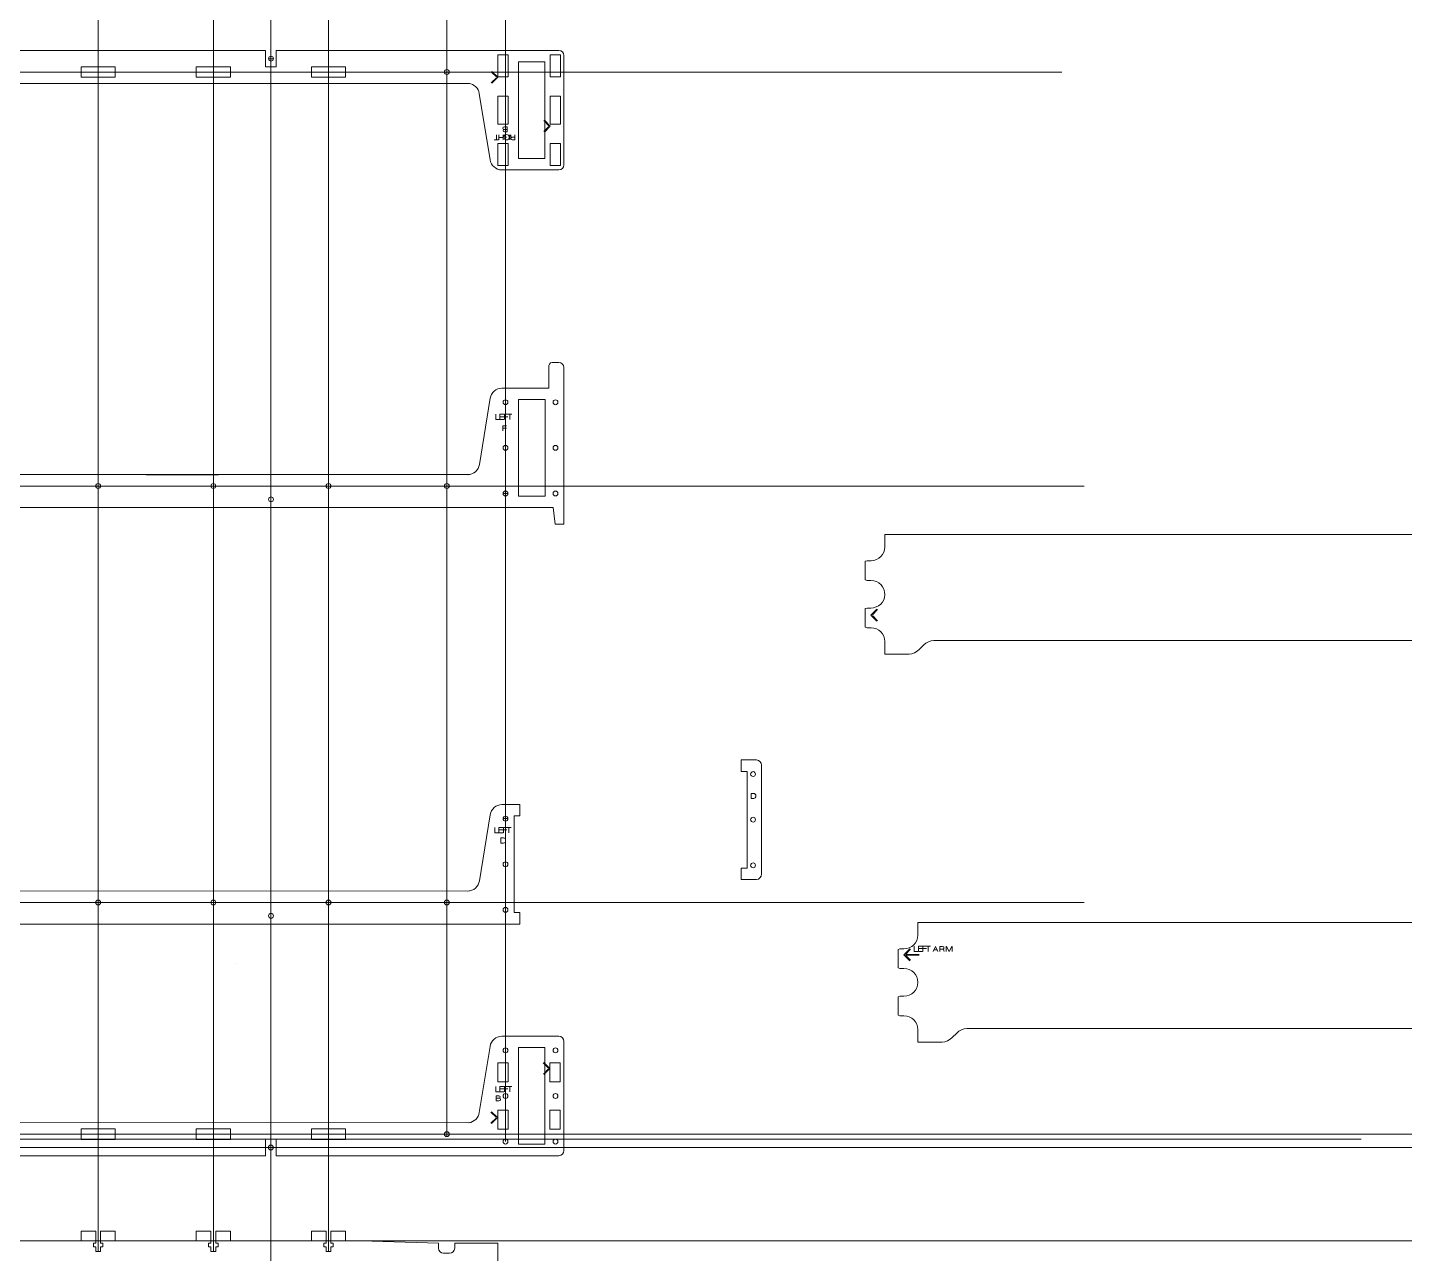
# Model space of a CAD drawing. Header units: millimetres. Extents: x -1390 to 6316, y -1840 to 2435.
# Drawn here: x 293 to 938, y -706 to -131 of the extents above; entities that cross this region are included whole.
import ezdxf

# ---------------------------------------------------------------- set-up
doc = ezdxf.new("R2010")
doc.units = ezdxf.units.MM
for name, color, linetype, lineweight, true_color in [('Left D Arm Back Text', 7, 'CONTINUOUS', 0, 0x000000), ('Left D Back', 1, 'CONTINUOUS', 0, 0xff0000), ('Left F arm', 1, 'CONTINUOUS', 0, 0xff0000), ('New Build platform', 1, 'CONTINUOUS', 0, 0xff0000), ('New Front Stage', 1, 'CONTINUOUS', 0, 0xff0000), ('New Front Stage Text', 5, 'CONTINUOUS', 0, 0x0000ff), ('New Left B arm', 1, 'CONTINUOUS', 0, 0xff0000), ('New Left B arm text', 5, 'CONTINUOUS', 0, 0x0000ff), ('New Left D arm', 1, 'CONTINUOUS', 0, 0xff0000), ('New Left D arm text', 5, 'CONTINUOUS', 0, 0x0000ff), ('New Left F arm', 1, 'CONTINUOUS', 0, 0xff0000), ('New Left F Arm text', 5, 'CONTINUOUS', 0, 0x0000ff), ('New Rear Stage', 1, 'CONTINUOUS', 0, 0xff0000), ('New Rear Stage Text', 5, 'CONTINUOUS', 0, 0x0000ff), ('New Right B Arm', 1, 'CONTINUOUS', 0, 0xff0000), ('New Right B arm text', 5, 'CONTINUOUS', 0, 0x0000ff), ('Referance lines', 3, 'CONTINUOUS', 0, 0x00ff00)]:
    doc.layers.add(name, color=color, linetype=linetype, lineweight=lineweight, true_color=true_color)

msp = doc.modelspace()

# ---------------------------------------------------------------- linework, layer by layer
at = {"layer": 'Left D Arm Back Text', "color": 5, "true_color": 0x0000ff}
for points in [[(631.93, -490.29), (633.1, -490.29)], [(633.1, -492.7), (631.93, -492.7), (631.93, -490.29), (631.93, -490.29)]]:
    msp.add_lwpolyline(points, dxfattribs=at)
for points in [[(633.1, -490.29), (633.77, -490.29), (634.11, -490.77), (634.11, -491.49)], [(634.11, -491.49), (634.11, -492.21), (633.77, -492.7), (633.1, -492.7)]]:
    msp.add_open_spline(points, degree=3, dxfattribs=at)
at = {"layer": 'Left D Back', "color": 1, "true_color": 0xff0000}
msp.add_line((636.74, -528.24), (636.74, -477.04), dxfattribs=at)
for points in [[(634.34, -474.64), (627.28, -474.64), (627.28, -480), (630, -480), (630, -525.28), (627.28, -525.28), (627.28, -530.64), (634.34, -530.64)], [(632.81, -480.12), (632.81, -480.12)], [(632.81, -501.5), (632.81, -501.5)], [(632.81, -522.88), (632.81, -522.88)]]:
    msp.add_lwpolyline(points, dxfattribs=at)
for points in [[(636.74, -477.04), (636.74, -475.72), (635.66, -474.64), (634.34, -474.64)], [(632.81, -480.12), (632.18, -480.12), (631.67, -480.63), (631.67, -481.26)], [(631.67, -481.26), (631.67, -481.89), (632.18, -482.4), (632.81, -482.4)], [(633.95, -481.26), (633.95, -480.63), (633.44, -480.12), (632.81, -480.12)], [(632.81, -482.4), (633.44, -482.4), (633.95, -481.89), (633.95, -481.26)], [(632.81, -501.5), (632.18, -501.5), (631.67, -502.01), (631.67, -502.64)], [(631.67, -502.64), (631.67, -503.27), (632.18, -503.78), (632.81, -503.78)], [(633.95, -502.64), (633.95, -502.01), (633.44, -501.5), (632.81, -501.5)], [(632.81, -503.78), (633.44, -503.78), (633.95, -503.27), (633.95, -502.64)], [(632.81, -522.88), (632.18, -522.88), (631.67, -523.39), (631.67, -524.02)], [(631.67, -524.02), (631.67, -524.65), (632.18, -525.16), (632.81, -525.16)], [(633.95, -524.02), (633.95, -523.39), (633.44, -522.88), (632.81, -522.88)], [(632.81, -525.16), (633.44, -525.16), (633.95, -524.65), (633.95, -524.02)], [(634.34, -530.64), (635.66, -530.64), (636.74, -529.56), (636.74, -528.24)]]:
    msp.add_open_spline(points, degree=3, dxfattribs=at)
at = {"layer": 'Left F arm', "color": 1, "true_color": 0xff0000}
msp.add_lwpolyline([(406.78, -353.65), (406.78, -353.65)], dxfattribs=at)
for points in [[(405.64, -352.51), (405.64, -351.88), (406.15, -351.37), (406.78, -351.37)], [(406.78, -353.65), (406.15, -353.65), (405.64, -353.14), (405.64, -352.51)], [(406.78, -351.37), (407.41, -351.37), (407.92, -351.88), (407.92, -352.51)], [(407.92, -352.51), (407.92, -353.14), (407.41, -353.65), (406.78, -353.65)]]:
    msp.add_open_spline(points, degree=3, dxfattribs=at)
at = {"layer": 'New Build platform', "color": 1, "true_color": 0xff0000}
for p, q in [((317.76, -700), (317.76, -695.52)), ((317.76, -695.52), (324.63, -695.52)), ((317.76, -700), (317.76, -695.52)), ((317.76, -695.52), (324.63, -695.52)), ((317.76, -700), (317.76, -695.52)), ((317.76, -695.52), (324.63, -695.52)), ((317.76, -700), (317.76, -695.52)), ((317.76, -695.52), (324.63, -695.52)), ((317.76, -700), (317.76, -695.52)), ((317.76, -695.52), (324.63, -695.52)), ((317.76, -700), (317.76, -695.52)), ((317.76, -695.52), (324.63, -695.52)), ((317.76, -700), (317.76, -695.52)), ((317.76, -695.52), (324.63, -695.52)), ((317.76, -700), (317.76, -695.52)), ((317.76, -695.52), (324.64, -695.52)), ((324.63, -695.52), (324.63, -701.09)), ((324.63, -695.52), (324.63, -701.09)), ((324.63, -695.52), (324.63, -701.09)), ((324.63, -695.52), (324.63, -701.09)), ((324.63, -695.52), (324.63, -701.09)), ((324.63, -695.52), (324.63, -701.09)), ((324.63, -695.52), (324.63, -701.09)), ((324.64, -695.52), (324.64, -700)), ((326.87, -701.09), (326.87, -695.52)), ((326.87, -695.52), (333.76, -695.52)), ((326.87, -701.09), (326.87, -695.52)), ((326.87, -695.52), (333.76, -695.52)), ((326.87, -701.09), (326.87, -695.52)), ((326.87, -695.52), (333.76, -695.52)), ((326.87, -701.09), (326.87, -695.52)), ((326.87, -695.52), (333.76, -695.52)), ((326.87, -701.09), (326.87, -695.52)), ((326.87, -695.52), (333.76, -695.52)), ((326.87, -701.09), (326.87, -695.52)), ((326.87, -695.52), (333.76, -695.52)), ((326.87, -701.09), (326.87, -695.52)), ((326.87, -695.52), (333.76, -695.52)), ((326.88, -701.09), (326.88, -695.52)), ((326.88, -695.52), (333.76, -695.52)), ((333.76, -695.52), (333.76, -700.24)), ((333.76, -695.52), (333.76, -700.24)), ((333.76, -695.52), (333.76, -700.24)), ((333.76, -695.52), (333.76, -700.24)), ((333.76, -695.52), (333.76, -700.24)), ((333.76, -695.52), (333.76, -700.24)), ((333.76, -695.52), (333.76, -700.24)), ((333.76, -695.52), (333.76, -700)), ((371.77, -700), (371.77, -695.52)), ((371.77, -695.52), (378.64, -695.52)), ((371.77, -700), (371.77, -695.52)), ((371.77, -695.52), (378.64, -695.52)), ((371.77, -700), (371.77, -695.52)), ((371.77, -695.52), (378.64, -695.52)), ((371.77, -700), (371.77, -695.52)), ((371.77, -695.52), (378.64, -695.52)), ((371.77, -700), (371.77, -695.52)), ((371.77, -695.52), (378.64, -695.52)), ((371.77, -700), (371.77, -695.52)), ((371.77, -695.52), (378.64, -695.52)), ((371.77, -700), (371.77, -695.52)), ((371.77, -695.52), (378.65, -695.52)), ((378.64, -695.52), (378.64, -701.09)), ((378.64, -695.52), (378.64, -701.09)), ((378.64, -695.52), (378.64, -701.09)), ((378.64, -695.52), (378.64, -701.09)), ((378.64, -695.52), (378.64, -701.09)), ((378.64, -695.52), (378.64, -701.09)), ((378.65, -695.52), (378.65, -700)), ((380.88, -701.09), (380.88, -695.52)), ((380.88, -695.52), (387.77, -695.52)), ((380.88, -701.09), (380.88, -695.52)), ((380.88, -695.52), (387.77, -695.52)), ((380.88, -701.09), (380.88, -695.52)), ((380.88, -695.52), (387.77, -695.52)), ((380.88, -701.09), (380.88, -695.52)), ((380.88, -695.52), (387.77, -695.52)), ((380.88, -701.09), (380.88, -695.52)), ((380.88, -695.52), (387.77, -695.52)), ((380.88, -701.09), (380.88, -695.52)), ((380.88, -695.52), (387.77, -695.52)), ((380.89, -701.09), (380.89, -695.52)), ((380.89, -695.52), (387.77, -695.52)), ((387.77, -695.52), (387.77, -700.24)), ((387.77, -695.52), (387.77, -700.24)), ((387.77, -695.52), (387.77, -700.24)), ((387.77, -695.52), (387.77, -700.24)), ((387.77, -695.52), (387.77, -700.24)), ((387.77, -695.52), (387.77, -700.24)), ((387.77, -695.52), (387.77, -700)), ((425.78, -700), (425.78, -695.52)), ((425.78, -695.52), (432.65, -695.52)), ((425.78, -700), (425.78, -695.52)), ((425.78, -695.52), (432.65, -695.52)), ((425.78, -700), (425.78, -695.52)), ((425.78, -695.52), (432.65, -695.52)), ((425.78, -700), (425.78, -695.52)), ((425.78, -695.52), (432.65, -695.52)), ((425.78, -700), (425.78, -695.52)), ((425.78, -695.52), (432.65, -695.52)), ((425.78, -700), (425.78, -695.52)), ((425.78, -695.52), (432.65, -695.52)), ((425.78, -700), (425.78, -695.52)), ((425.78, -695.52), (432.66, -695.52)), ((432.65, -695.52), (432.65, -701.09)), ((432.65, -695.52), (432.65, -701.09)), ((432.65, -695.52), (432.65, -701.09)), ((432.65, -695.52), (432.65, -701.09)), ((432.65, -695.52), (432.65, -701.09)), ((432.65, -695.52), (432.65, -701.09)), ((432.66, -695.52), (432.66, -700)), ((434.89, -701.09), (434.89, -695.52)), ((434.89, -695.52), (441.78, -695.52)), ((434.89, -701.09), (434.89, -695.52)), ((434.89, -695.52), (441.78, -695.52)), ((434.89, -701.09), (434.89, -695.52)), ((434.89, -695.52), (441.78, -695.52)), ((434.89, -701.09), (434.89, -695.52)), ((434.89, -695.52), (441.78, -695.52)), ((434.89, -701.09), (434.89, -695.52)), ((434.89, -695.52), (441.78, -695.52)), ((434.89, -701.09), (434.89, -695.52)), ((434.89, -695.52), (441.78, -695.52)), ((434.9, -701.09), (434.9, -695.52)), ((434.9, -695.52), (441.78, -695.52)), ((441.78, -695.52), (441.78, -700.24)), ((441.78, -695.52), (441.78, -700.24)), ((441.78, -695.52), (441.78, -700.24)), ((441.78, -695.52), (441.78, -700.24)), ((441.78, -695.52), (441.78, -700.24)), ((441.78, -695.52), (441.78, -700.24)), ((441.78, -695.52), (441.78, -700)), ((279.75, -700), (317.76, -700)), ((324.63, -701.09), (323.51, -701.09)), ((323.51, -701.09), (323.51, -702.85)), ((324.63, -701.09), (323.51, -701.09)), ((323.51, -701.09), (323.51, -702.85)), ((324.63, -701.09), (323.51, -701.09)), ((323.51, -701.09), (323.51, -702.85)), ((324.63, -701.09), (323.51, -701.09)), ((323.51, -701.09), (323.51, -702.85)), ((324.63, -701.09), (323.51, -701.09)), ((323.51, -701.09), (323.51, -702.85)), ((324.63, -701.09), (323.51, -701.09)), ((323.51, -701.09), (323.51, -702.85)), ((324.63, -701.09), (323.51, -701.09)), ((323.51, -701.09), (323.51, -702.85)), ((323.51, -702.85), (324.63, -702.85)), ((323.51, -702.85), (324.63, -702.85)), ((323.51, -702.85), (324.63, -702.85)), ((323.51, -702.85), (324.63, -702.85)), ((323.51, -702.85), (324.63, -702.85)), ((323.51, -702.85), (324.63, -702.85)), ((323.51, -702.85), (324.63, -702.85)), ((324.64, -701.09), (323.52, -701.09)), ((323.52, -701.09), (323.52, -702.85)), ((323.52, -702.85), (324.64, -702.85)), ((324.63, -702.85), (324.63, -705.05)), ((324.63, -702.85), (324.63, -705.05)), ((324.63, -702.85), (324.63, -705.05)), ((324.63, -702.85), (324.63, -705.05)), ((324.63, -702.85), (324.63, -705.05)), ((324.63, -702.85), (324.63, -705.05)), ((324.63, -702.85), (324.63, -705.05)), ((324.64, -700), (324.64, -701.09)), ((324.64, -702.85), (324.64, -705.05)), ((327.99, -701.09), (326.87, -701.09)), ((327.99, -701.09), (326.87, -701.09)), ((327.99, -701.09), (326.87, -701.09)), ((327.99, -701.09), (326.87, -701.09)), ((327.99, -701.09), (326.87, -701.09)), ((327.99, -701.09), (326.87, -701.09)), ((327.99, -701.09), (326.87, -701.09)), ((326.87, -705.05), (326.87, -702.85)), ((326.87, -702.85), (327.99, -702.85)), ((326.87, -705.05), (326.87, -702.85)), ((326.87, -702.85), (327.99, -702.85)), ((326.87, -705.05), (326.87, -702.85)), ((326.87, -702.85), (327.99, -702.85)), ((326.87, -705.05), (326.87, -702.85)), ((326.87, -702.85), (327.99, -702.85)), ((326.87, -705.05), (326.87, -702.85)), ((326.87, -702.85), (327.99, -702.85)), ((326.87, -705.05), (326.87, -702.85)), ((326.87, -702.85), (327.99, -702.85)), ((326.87, -705.05), (326.87, -702.85)), ((326.87, -702.85), (327.99, -702.85)), ((328, -701.09), (326.88, -701.09)), ((326.88, -705.05), (326.88, -702.85)), ((326.88, -702.85), (328, -702.85)), ((327.99, -702.85), (327.99, -701.09)), ((327.99, -702.85), (327.99, -701.09)), ((327.99, -702.85), (327.99, -701.09)), ((327.99, -702.85), (327.99, -701.09)), ((327.99, -702.85), (327.99, -701.09)), ((327.99, -702.85), (327.99, -701.09)), ((327.99, -702.85), (327.99, -701.09)), ((328, -702.85), (328, -701.09)), ((333.76, -700), (371.77, -700)), ((378.64, -701.09), (377.52, -701.09)), ((377.52, -701.09), (377.52, -702.85)), ((378.64, -701.09), (377.52, -701.09)), ((377.52, -701.09), (377.52, -702.85)), ((378.64, -701.09), (377.52, -701.09)), ((377.52, -701.09), (377.52, -702.85)), ((378.64, -701.09), (377.52, -701.09)), ((377.52, -701.09), (377.52, -702.85)), ((378.64, -701.09), (377.52, -701.09)), ((377.52, -701.09), (377.52, -702.85)), ((378.64, -701.09), (377.52, -701.09)), ((377.52, -701.09), (377.52, -702.85)), ((377.52, -702.85), (378.64, -702.85)), ((377.52, -702.85), (378.64, -702.85)), ((377.52, -702.85), (378.64, -702.85)), ((377.52, -702.85), (378.64, -702.85)), ((377.52, -702.85), (378.64, -702.85)), ((377.52, -702.85), (378.64, -702.85)), ((378.65, -701.09), (377.53, -701.09)), ((377.53, -701.09), (377.53, -702.85)), ((377.53, -702.85), (378.65, -702.85)), ((378.64, -702.85), (378.64, -705.05)), ((378.64, -702.85), (378.64, -705.05)), ((378.64, -702.85), (378.64, -705.05)), ((378.64, -702.85), (378.64, -705.05)), ((378.64, -702.85), (378.64, -705.05)), ((378.64, -702.85), (378.64, -705.05)), ((378.65, -700), (378.65, -701.09)), ((378.65, -702.85), (378.65, -705.05)), ((382, -701.09), (380.88, -701.09)), ((382, -701.09), (380.88, -701.09)), ((382, -701.09), (380.88, -701.09)), ((382, -701.09), (380.88, -701.09)), ((382, -701.09), (380.88, -701.09)), ((382, -701.09), (380.88, -701.09)), ((380.88, -705.05), (380.88, -702.85)), ((380.88, -702.85), (382, -702.85)), ((380.88, -705.05), (380.88, -702.85)), ((380.88, -702.85), (382, -702.85)), ((380.88, -705.05), (380.88, -702.85)), ((380.88, -702.85), (382, -702.85)), ((380.88, -705.05), (380.88, -702.85)), ((380.88, -702.85), (382, -702.85)), ((380.88, -705.05), (380.88, -702.85)), ((380.88, -702.85), (382, -702.85)), ((380.88, -705.05), (380.88, -702.85)), ((380.88, -702.85), (382, -702.85)), ((382.01, -701.09), (380.89, -701.09)), ((380.89, -705.05), (380.89, -702.85)), ((380.89, -702.85), (382.01, -702.85)), ((382, -702.85), (382, -701.09)), ((382, -702.85), (382, -701.09)), ((382, -702.85), (382, -701.09)), ((382, -702.85), (382, -701.09)), ((382, -702.85), (382, -701.09)), ((382, -702.85), (382, -701.09)), ((382.01, -702.85), (382.01, -701.09)), ((387.77, -700), (425.78, -700)), ((432.65, -701.09), (431.53, -701.09)), ((431.53, -701.09), (431.53, -702.85)), ((432.65, -701.09), (431.53, -701.09)), ((431.53, -701.09), (431.53, -702.85)), ((432.65, -701.09), (431.53, -701.09)), ((431.53, -701.09), (431.53, -702.85)), ((432.65, -701.09), (431.53, -701.09)), ((431.53, -701.09), (431.53, -702.85)), ((432.65, -701.09), (431.53, -701.09)), ((431.53, -701.09), (431.53, -702.85)), ((432.65, -701.09), (431.53, -701.09)), ((431.53, -701.09), (431.53, -702.85)), ((431.53, -702.85), (432.65, -702.85)), ((431.53, -702.85), (432.65, -702.85)), ((431.53, -702.85), (432.65, -702.85)), ((431.53, -702.85), (432.65, -702.85)), ((431.53, -702.85), (432.65, -702.85)), ((431.53, -702.85), (432.65, -702.85)), ((432.66, -701.09), (431.54, -701.09)), ((431.54, -701.09), (431.54, -702.85)), ((431.54, -702.85), (432.66, -702.85)), ((432.65, -702.85), (432.65, -705.05)), ((432.65, -702.85), (432.65, -705.05)), ((432.65, -702.85), (432.65, -705.05)), ((432.65, -702.85), (432.65, -705.05)), ((432.65, -702.85), (432.65, -705.05)), ((432.65, -702.85), (432.65, -705.05)), ((432.66, -700), (432.66, -701.09)), ((432.66, -702.85), (432.66, -705.05)), ((436.01, -701.09), (434.89, -701.09)), ((436.01, -701.09), (434.89, -701.09)), ((436.01, -701.09), (434.89, -701.09)), ((436.01, -701.09), (434.89, -701.09)), ((436.01, -701.09), (434.89, -701.09)), ((436.01, -701.09), (434.89, -701.09)), ((434.89, -705.05), (434.89, -702.85)), ((434.89, -702.85), (436.01, -702.85)), ((434.89, -705.05), (434.89, -702.85)), ((434.89, -702.85), (436.01, -702.85)), ((434.89, -705.05), (434.89, -702.85)), ((434.89, -702.85), (436.01, -702.85)), ((434.89, -705.05), (434.89, -702.85)), ((434.89, -702.85), (436.01, -702.85)), ((434.89, -705.05), (434.89, -702.85)), ((434.89, -702.85), (436.01, -702.85)), ((434.89, -705.05), (434.89, -702.85)), ((434.89, -702.85), (436.01, -702.85)), ((436.02, -701.09), (434.9, -701.09)), ((434.9, -705.05), (434.9, -702.85)), ((434.9, -702.85), (436.02, -702.85)), ((436.01, -702.85), (436.01, -701.09)), ((436.01, -702.85), (436.01, -701.09)), ((436.01, -702.85), (436.01, -701.09)), ((436.01, -702.85), (436.01, -701.09)), ((436.01, -702.85), (436.01, -701.09)), ((436.01, -702.85), (436.01, -701.09)), ((436.02, -702.85), (436.02, -701.09)), ((441.78, -700), (454.01, -700.24)), ((454.01, -700.24), (485.33, -701.04)), ((485.33, -701.04), (485.33, -703.44)), ((513.2, -701.04), (513.2, -806.78)), ((513.2, -701.04), (513.2, -1253.37)), ((324.63, -705.05), (326.87, -705.05)), ((324.63, -705.05), (326.87, -705.05)), ((324.63, -705.05), (326.87, -705.05)), ((324.63, -705.05), (326.87, -705.05)), ((324.63, -705.05), (326.87, -705.05)), ((324.63, -705.05), (326.87, -705.05)), ((324.63, -705.05), (326.87, -705.05)), ((324.64, -705.05), (326.88, -705.05)), ((378.64, -705.05), (380.88, -705.05)), ((378.64, -705.05), (380.88, -705.05)), ((378.64, -705.05), (380.88, -705.05)), ((378.64, -705.05), (380.88, -705.05)), ((378.64, -705.05), (380.88, -705.05)), ((378.64, -705.05), (380.88, -705.05)), ((378.65, -705.05), (380.89, -705.05)), ((432.65, -705.05), (434.89, -705.05)), ((432.65, -705.05), (434.89, -705.05)), ((432.65, -705.05), (434.89, -705.05)), ((432.65, -705.05), (434.89, -705.05)), ((432.65, -705.05), (434.89, -705.05)), ((432.65, -705.05), (434.89, -705.05)), ((432.66, -705.05), (434.9, -705.05))]:
    msp.add_line(p, q, dxfattribs=at)
for points in [[(513.2, -701.04), (492.93, -701.04), (492.93, -703.44)], [(490.53, -705.84), (487.73, -705.84)]]:
    msp.add_lwpolyline(points, dxfattribs=at)
for points in [[(487.73, -705.84), (486.41, -705.84), (485.33, -704.77), (485.33, -703.44)], [(492.93, -703.44), (492.93, -704.77), (491.86, -705.84), (490.53, -705.84)]]:
    msp.add_open_spline(points, degree=3, dxfattribs=at)
at = {"layer": 'New Front Stage', "color": 1, "true_color": 0xff0000}
for p, q in [((1347.36, -368.99), (694.54, -368.99)), ((1277.04, -418.59), (724.71, -418.59))]:
    msp.add_line(p, q, dxfattribs=at)
for points in [[(694.54, -374.81), (694.54, -368.99)], [(687.98, -390.47), (687.86, -390.47), (686.31, -390.47), (685.33, -390.27), (685.33, -381.53), (686.31, -381.25), (687.98, -381.25), (688.14, -381.25)], [(688.14, -412.65), (687.98, -412.65), (686.31, -412.65), (685.33, -412.45), (685.33, -403.71), (686.31, -403.43), (687.86, -403.43), (687.98, -403.43)], [(705.95, -424.99), (694.54, -424.99), (694.54, -419.17)], [(765.22, -418.59), (717.54, -418.59)], [(712.89, -420.75), (710.6, -422.83)]]:
    msp.add_lwpolyline(points, dxfattribs=at)
for points in [[(688.14, -381.25), (691.69, -381.18), (694.54, -378.37), (694.54, -374.81)], [(694.61, -397.18), (694.61, -393.62), (691.95, -390.55), (687.98, -390.47)], [(687.98, -403.43), (691.53, -403.36), (694.61, -400.74), (694.61, -397.18)], [(694.54, -419.17), (694.54, -415.61), (691.69, -412.72), (688.14, -412.65)], [(717.54, -418.59), (715.99, -418.59), (713.89, -419.56), (712.89, -420.75)], [(710.6, -422.83), (709.6, -424.02), (707.51, -424.99), (705.95, -424.99)]]:
    msp.add_open_spline(points, degree=3, dxfattribs=at)
at = {"layer": 'New Front Stage Text', "color": 5, "true_color": 0x0000ff}
for points in [[(690.83, -409.56), (688.05, -406.78), (690.83, -403.99)], [(688.74, -406.58), (691.14, -404.18)], [(691.13, -409.37), (688.74, -406.98)]]:
    msp.add_lwpolyline(points, dxfattribs=at)
at = {"layer": 'New Left B arm', "color": 1, "true_color": 0xff0000}
for p, q in [((544.11, -606.51), (544.11, -657.71)), ((-55.18, -644.69), (499.79, -644.63)), ((-10.61, -660.11), (340.47, -660.11))]:
    msp.add_line(p, q, dxfattribs=at)
at = {"layer": 'New Left B arm'}
for p, q in [((404.29, -660.11), (404.29, -652.4)), ((404.29, -652.4), (409.26, -652.4)), ((409.26, -652.4), (409.26, -660.11)), ((340.47, -660.11), (404.29, -660.11)), ((409.26, -660.11), (541.71, -660.11))]:
    msp.add_line(p, q, dxfattribs=at)
at = {"layer": 'New Left B arm', "color": 1, "true_color": 0xff0000}
for points in [[(514.95, -604.11), (538.55, -604.11), (541.71, -604.11)], [(504.45, -639.93), (509.53, -608.87)], [(516.72, -611.87), (516.72, -611.87)], [(535.23, -609.47), (535.23, -654.75), (522.87, -654.75), (522.87, -609.47), (535.23, -609.47), (535.23, -609.47)], [(540.18, -611.87), (540.18, -611.87)], [(513.15, -616.53), (513.15, -625.51), (517.99, -625.51), (517.99, -616.53), (513.15, -616.53), (513.15, -616.53)], [(537.59, -616.53), (537.59, -625.51), (542.43, -625.51), (542.43, -616.53), (537.59, -616.53), (537.59, -616.53)], [(513.15, -638.71), (513.15, -647.69), (517.99, -647.69), (517.99, -638.71), (513.15, -638.71), (513.15, -638.71)], [(516.72, -633.25), (516.72, -633.25)], [(537.59, -638.71), (537.59, -647.69), (542.43, -647.69), (542.43, -638.71), (537.59, -638.71), (537.59, -638.71)], [(540.18, -633.25), (540.18, -633.25)], [(333.74, -647.52), (333.74, -652.48), (317.74, -652.48), (317.74, -647.52), (333.74, -647.52), (333.74, -647.52)], [(387.75, -647.52), (387.75, -652.48), (371.75, -652.48), (371.75, -647.52), (387.75, -647.52), (387.75, -647.52)], [(441.74, -647.52), (441.74, -652.48), (425.74, -652.48), (425.74, -647.52), (441.74, -647.52), (441.74, -647.52)], [(489.2, -651.14), (489.2, -651.14)], [(516.72, -654.63), (516.72, -654.63)], [(540.18, -654.63), (540.18, -654.63)]]:
    msp.add_lwpolyline(points, dxfattribs=at)
for points in [[(509.53, -608.87), (509.87, -606.25), (512.31, -604.11), (514.95, -604.11)], [(541.71, -604.11), (543.03, -604.11), (544.11, -605.19), (544.11, -606.51)], [(515.58, -610.73), (515.58, -610.1), (516.09, -609.59), (516.72, -609.59)], [(516.72, -611.87), (516.09, -611.87), (515.58, -611.36), (515.58, -610.73)], [(516.72, -609.59), (517.35, -609.59), (517.86, -610.1), (517.86, -610.73)], [(517.86, -610.73), (517.86, -611.36), (517.35, -611.87), (516.72, -611.87)], [(539.04, -610.73), (539.04, -610.1), (539.55, -609.59), (540.18, -609.59)], [(540.18, -611.87), (539.55, -611.87), (539.04, -611.36), (539.04, -610.73)], [(540.18, -609.59), (540.81, -609.59), (541.32, -610.1), (541.32, -610.73)], [(541.32, -610.73), (541.32, -611.36), (540.81, -611.87), (540.18, -611.87)], [(515.58, -632.11), (515.58, -631.48), (516.09, -630.97), (516.72, -630.97)], [(516.72, -633.25), (516.09, -633.25), (515.58, -632.74), (515.58, -632.11)], [(516.72, -630.97), (517.35, -630.97), (517.86, -631.48), (517.86, -632.11)], [(517.86, -632.11), (517.86, -632.74), (517.35, -633.25), (516.72, -633.25)], [(539.04, -632.11), (539.04, -631.48), (539.55, -630.97), (540.18, -630.97)], [(540.18, -633.25), (539.55, -633.25), (539.04, -632.74), (539.04, -632.11)], [(540.18, -630.97), (540.81, -630.97), (541.32, -631.48), (541.32, -632.11)], [(541.32, -632.11), (541.32, -632.74), (540.81, -633.25), (540.18, -633.25)], [(499.56, -644.66), (501.99, -644.4), (504.13, -642.37), (504.45, -639.93)], [(488.06, -650), (488.06, -649.37), (488.57, -648.86), (489.2, -648.86)], [(489.2, -651.14), (488.57, -651.14), (488.06, -650.63), (488.06, -650)], [(489.2, -648.86), (489.83, -648.86), (490.34, -649.37), (490.34, -650)], [(490.34, -650), (490.34, -650.63), (489.83, -651.14), (489.2, -651.14)], [(515.58, -653.49), (515.58, -652.86), (516.09, -652.35), (516.72, -652.35)], [(516.72, -654.63), (516.09, -654.63), (515.58, -654.12), (515.58, -653.49)], [(516.72, -652.35), (517.35, -652.35), (517.86, -652.86), (517.86, -653.49)], [(517.86, -653.49), (517.86, -654.12), (517.35, -654.63), (516.72, -654.63)], [(539.04, -653.49), (539.04, -652.86), (539.55, -652.35), (540.18, -652.35)], [(540.18, -654.63), (539.55, -654.63), (539.04, -654.12), (539.04, -653.49)], [(540.18, -652.35), (540.81, -652.35), (541.32, -652.86), (541.32, -653.49)], [(541.32, -653.49), (541.32, -654.12), (540.81, -654.63), (540.18, -654.63)], [(544.11, -657.71), (544.11, -659.03), (543.03, -660.11), (541.71, -660.11)]]:
    msp.add_open_spline(points, degree=3, dxfattribs=at)
at = {"layer": 'New Left B arm text', "color": 5, "true_color": 0x0000ff}
for points in [[(536.87, -619.05), (534.47, -616.65)], [(534.48, -621.84), (536.87, -619.45)], [(534.78, -622.03), (537.56, -619.25), (534.78, -616.46)], [(513.85, -630.14), (512.14, -630.14), (512.14, -627.7)], [(512.33, -632.04), (513.65, -632.04)], [(513.56, -634.46), (512.33, -634.46), (512.33, -632.04), (512.33, -632.04)], [(516, -630.14), (514.08, -630.14), (514.08, -627.7), (515.98, -627.7)], [(514.08, -628.83), (515.9, -628.83)], [(516.21, -630.14), (516.21, -627.7), (517.92, -627.7)], [(516.21, -628.83), (517.82, -628.83)], [(517.66, -627.7), (519.76, -627.7)], [(518.71, -630.14), (518.71, -627.7)], [(513.76, -633.19), (512.33, -633.19)], [(513.76, -633.19), (513.76, -633.2)], [(512.3, -642.06), (509.9, -639.66)], [(509.91, -644.85), (512.3, -642.46)], [(510.21, -645.04), (512.99, -642.26), (510.21, -639.48)]]:
    msp.add_lwpolyline(points, dxfattribs=at)
for points in [[(513.65, -632.04), (514.03, -632.04), (514.3, -632.25), (514.3, -632.64)], [(514.37, -633.8), (514.37, -634.08), (514.19, -634.46), (513.56, -634.46)], [(514.3, -632.64), (514.3, -632.93), (514.05, -633.2), (513.76, -633.19)], [(513.76, -633.2), (514.08, -633.21), (514.37, -633.38), (514.37, -633.8)]]:
    msp.add_open_spline(points, degree=3, dxfattribs=at)
at = {"layer": 'New Left D arm', "color": 1, "true_color": 0xff0000}
for p, q in [((-53.27, -536.1), (499.82, -536.04)), ((337.53, -551.52), (-28.85, -551.53)), ((337.53, -551.52), (523.48, -551.53))]:
    msp.add_line(p, q, dxfattribs=at)
for points in [[(523.48, -551.53), (523.48, -546.17), (520.76, -546.17), (520.76, -500.89), (523.48, -500.89), (523.48, -495.53), (514.99, -495.53)], [(509.57, -500.29), (504.48, -531.34)], [(516.76, -503.29), (516.76, -503.29)], [(516.76, -524.67), (516.76, -524.67)], [(325.76, -542.56), (325.76, -542.56)], [(379.77, -542.56), (379.77, -542.56)], [(433.77, -542.56), (433.77, -542.56)], [(489.2, -542.56), (489.2, -542.56)], [(516.76, -546.05), (516.76, -546.05)], [(406.78, -548.8), (406.78, -548.8)]]:
    msp.add_lwpolyline(points, dxfattribs=at)
for points in [[(514.99, -495.53), (512.35, -495.53), (509.91, -497.67), (509.57, -500.29)], [(515.62, -502.15), (515.62, -501.52), (516.13, -501.01), (516.76, -501.01)], [(516.76, -503.29), (516.13, -503.29), (515.62, -502.78), (515.62, -502.15)], [(516.76, -501.01), (517.39, -501.01), (517.9, -501.52), (517.9, -502.15)], [(517.9, -502.15), (517.9, -502.78), (517.39, -503.29), (516.76, -503.29)], [(515.62, -523.53), (515.62, -522.9), (516.13, -522.39), (516.76, -522.39)], [(516.76, -522.39), (517.39, -522.39), (517.9, -522.9), (517.9, -523.53)], [(516.76, -524.67), (516.13, -524.67), (515.62, -524.16), (515.62, -523.53)], [(517.9, -523.53), (517.9, -524.16), (517.39, -524.67), (516.76, -524.67)], [(504.48, -531.34), (504.14, -533.96), (501.7, -536.1), (499.06, -536.1)], [(324.62, -541.42), (324.62, -540.79), (325.13, -540.28), (325.76, -540.28)], [(325.76, -542.56), (325.13, -542.56), (324.62, -542.05), (324.62, -541.42)], [(325.76, -540.28), (326.39, -540.28), (326.9, -540.79), (326.9, -541.42)], [(326.9, -541.42), (326.9, -542.05), (326.39, -542.56), (325.76, -542.56)], [(378.63, -541.42), (378.63, -540.79), (379.14, -540.28), (379.77, -540.28)], [(379.77, -542.56), (379.14, -542.56), (378.63, -542.05), (378.63, -541.42)], [(379.77, -540.28), (380.4, -540.28), (380.91, -540.79), (380.91, -541.42)], [(380.91, -541.42), (380.91, -542.05), (380.4, -542.56), (379.77, -542.56)], [(432.63, -541.42), (432.63, -540.79), (433.14, -540.28), (433.77, -540.28)], [(433.77, -542.56), (433.14, -542.56), (432.63, -542.05), (432.63, -541.42)], [(433.77, -540.28), (434.4, -540.28), (434.91, -540.79), (434.91, -541.42)], [(434.91, -541.42), (434.91, -542.05), (434.4, -542.56), (433.77, -542.56)], [(488.06, -541.42), (488.06, -540.79), (488.58, -540.28), (489.2, -540.28)], [(489.2, -542.56), (488.58, -542.56), (488.06, -542.05), (488.06, -541.42)], [(489.2, -540.28), (489.83, -540.28), (490.34, -540.79), (490.34, -541.42)], [(490.34, -541.42), (490.34, -542.05), (489.83, -542.56), (489.2, -542.56)], [(405.64, -547.66), (405.64, -547.04), (406.15, -546.53), (406.78, -546.53)], [(406.78, -548.8), (406.15, -548.8), (405.64, -548.29), (405.64, -547.66)], [(406.78, -546.53), (407.41, -546.53), (407.92, -547.04), (407.92, -547.66)], [(407.92, -547.66), (407.92, -548.29), (407.41, -548.8), (406.78, -548.8)], [(515.62, -544.91), (515.62, -544.28), (516.13, -543.77), (516.76, -543.77)], [(516.76, -546.05), (516.13, -546.05), (515.62, -545.54), (515.62, -544.91)], [(516.76, -543.77), (517.39, -543.77), (517.9, -544.28), (517.9, -544.91)], [(517.9, -544.91), (517.9, -545.54), (517.39, -546.05), (516.76, -546.05)]]:
    msp.add_open_spline(points, degree=3, dxfattribs=at)
at = {"layer": 'New Left D arm text', "color": 5, "true_color": 0x0000ff}
for points in [[(513.42, -508.76), (511.71, -508.76), (511.71, -506.32)], [(515.57, -508.76), (513.65, -508.76), (513.65, -506.32), (515.55, -506.32)], [(513.65, -507.46), (515.47, -507.46)], [(515.79, -508.76), (515.79, -506.32), (517.5, -506.32)], [(515.79, -507.46), (517.4, -507.46)], [(517.23, -506.32), (519.33, -506.32)], [(518.29, -508.76), (518.29, -506.32)], [(514.59, -511.17), (515.77, -511.17)], [(515.77, -513.59), (514.59, -513.59), (514.59, -511.17), (514.59, -511.17)]]:
    msp.add_lwpolyline(points, dxfattribs=at)
for points in [[(515.77, -511.17), (516.43, -511.17), (516.77, -511.66), (516.77, -512.38)], [(516.77, -512.38), (516.77, -513.1), (516.43, -513.59), (515.77, -513.59)]]:
    msp.add_open_spline(points, degree=3, dxfattribs=at)
at = {"layer": 'New Left F arm', "color": 1, "true_color": 0xff0000}
for p, q in [((500.07, -340.84), (-52.26, -340.84)), ((348.21, -340.94), (382.24, -340.94)), ((500.07, -356.37), (-52.26, -356.37))]:
    msp.add_line(p, q, dxfattribs=at)
for points in [[(538.61, -288.37), (541.74, -288.37)], [(514.99, -300.37), (537.01, -300.37), (537.01, -290.77)], [(544.14, -290.77), (544.14, -302.77), (544.14, -302.77)], [(544.14, -302.77), (544.14, -364.06), (539.98, -364.07), (539.1, -356.37), (340.5, -356.37), (337.96, -356.37)], [(504.48, -336.18), (509.57, -305.13)], [(516.76, -308.13), (516.76, -308.13)], [(522.9, -305.73), (535.26, -305.73), (535.26, -351.01), (522.9, -351.01), (522.9, -305.73), (522.9, -305.73)], [(540.21, -308.13), (540.21, -308.13)], [(516.76, -329.51), (516.76, -329.51)], [(540.21, -329.51), (540.21, -329.51)], [(325.76, -347.39), (325.76, -347.39)], [(379.77, -347.39), (379.77, -347.39)], [(433.77, -347.39), (433.77, -347.39)], [(489.2, -347.39), (489.2, -347.39)], [(516.76, -350.88), (516.76, -350.88)], [(540.21, -350.88), (540.21, -350.88)]]:
    msp.add_lwpolyline(points, dxfattribs=at)
for points in [[(537.01, -290.77), (537.01, -289.45), (537.29, -288.37), (538.61, -288.37)], [(541.74, -288.37), (543.06, -288.37), (544.14, -289.45), (544.14, -290.77)], [(509.57, -305.13), (509.91, -302.51), (512.35, -300.37), (514.99, -300.37)], [(515.62, -306.99), (515.62, -306.36), (516.13, -305.85), (516.76, -305.85)], [(516.76, -308.13), (516.13, -308.13), (515.62, -307.62), (515.62, -306.99)], [(516.76, -305.85), (517.39, -305.85), (517.9, -306.36), (517.9, -306.99)], [(517.9, -306.99), (517.9, -307.62), (517.39, -308.13), (516.76, -308.13)], [(539.07, -306.99), (539.07, -306.36), (539.58, -305.85), (540.21, -305.85)], [(540.21, -308.13), (539.58, -308.13), (539.07, -307.62), (539.07, -306.99)], [(540.21, -305.85), (540.84, -305.85), (541.35, -306.36), (541.35, -306.99)], [(541.35, -306.99), (541.35, -307.62), (540.84, -308.13), (540.21, -308.13)], [(515.62, -328.37), (515.62, -327.74), (516.13, -327.23), (516.76, -327.23)], [(516.76, -329.51), (516.13, -329.51), (515.62, -329), (515.62, -328.37)], [(516.76, -327.23), (517.39, -327.23), (517.9, -327.74), (517.9, -328.37)], [(517.9, -328.37), (517.9, -329), (517.39, -329.51), (516.76, -329.51)], [(539.07, -328.37), (539.07, -327.74), (539.58, -327.23), (540.21, -327.23)], [(540.21, -329.51), (539.58, -329.51), (539.07, -329), (539.07, -328.37)], [(540.21, -327.23), (540.84, -327.23), (541.35, -327.74), (541.35, -328.37)], [(541.35, -328.37), (541.35, -329), (540.84, -329.51), (540.21, -329.51)], [(499.06, -340.94), (501.7, -340.94), (504.14, -338.8), (504.48, -336.18)], [(324.62, -346.25), (324.62, -345.63), (325.13, -345.12), (325.76, -345.12)], [(325.76, -347.39), (325.13, -347.39), (324.62, -346.88), (324.62, -346.25)], [(325.76, -345.12), (326.39, -345.12), (326.9, -345.63), (326.9, -346.25)], [(326.9, -346.25), (326.9, -346.88), (326.39, -347.39), (325.76, -347.39)], [(378.63, -346.25), (378.63, -345.63), (379.14, -345.12), (379.77, -345.12)], [(379.77, -347.39), (379.14, -347.39), (378.63, -346.88), (378.63, -346.25)], [(379.77, -345.12), (380.4, -345.12), (380.91, -345.63), (380.91, -346.25)], [(380.91, -346.25), (380.91, -346.88), (380.4, -347.39), (379.77, -347.39)], [(432.63, -346.25), (432.63, -345.63), (433.14, -345.12), (433.77, -345.12)], [(433.77, -347.39), (433.14, -347.39), (432.63, -346.88), (432.63, -346.25)], [(433.77, -345.12), (434.4, -345.12), (434.91, -345.63), (434.91, -346.25)], [(434.91, -346.25), (434.91, -346.88), (434.4, -347.39), (433.77, -347.39)], [(488.06, -346.25), (488.06, -345.63), (488.58, -345.12), (489.2, -345.12)], [(489.2, -347.39), (488.58, -347.39), (488.06, -346.88), (488.06, -346.25)], [(489.2, -345.12), (489.83, -345.12), (490.34, -345.63), (490.34, -346.25)], [(490.34, -346.25), (490.34, -346.88), (489.83, -347.39), (489.2, -347.39)], [(515.62, -349.75), (515.62, -349.12), (516.13, -348.61), (516.76, -348.61)], [(516.76, -350.88), (516.13, -350.88), (515.62, -350.37), (515.62, -349.75)], [(516.76, -348.61), (517.39, -348.61), (517.9, -349.12), (517.9, -349.75)], [(517.9, -349.75), (517.9, -350.37), (517.39, -350.88), (516.76, -350.88)], [(539.07, -349.75), (539.07, -349.12), (539.58, -348.61), (540.21, -348.61)], [(540.21, -350.88), (539.58, -350.88), (539.07, -350.37), (539.07, -349.75)], [(540.21, -348.61), (540.84, -348.61), (541.35, -349.12), (541.35, -349.75)], [(541.35, -349.75), (541.35, -350.37), (540.84, -350.88), (540.21, -350.88)]]:
    msp.add_open_spline(points, degree=3, dxfattribs=at)
at = {"layer": 'New Left F Arm text', "color": 5, "true_color": 0x0000ff}
for points in [[(513.86, -315.08), (512.15, -315.08), (512.15, -312.64)], [(516.01, -315.08), (514.09, -315.08), (514.09, -312.64), (515.99, -312.64)], [(514.09, -313.77), (515.91, -313.77)], [(516.23, -315.08), (516.23, -312.64), (517.94, -312.64)], [(516.23, -313.77), (517.84, -313.77)], [(517.67, -312.64), (519.77, -312.64)], [(518.73, -315.08), (518.73, -312.64)], [(515.55, -320.39), (515.55, -317.97), (517.24, -317.97)], [(515.55, -319.1), (517.14, -319.1)]]:
    msp.add_lwpolyline(points, dxfattribs=at)
at = {"layer": 'New Rear Stage', "color": 1, "true_color": 0xff0000}
for p, q in [((710.03, -557.03), (710.04, -550.86)), ((710.04, -550.86), (1362.83, -550.86)), ((1292.37, -600.46), (740.04, -600.46))]:
    msp.add_line(p, q, dxfattribs=at)
for points in [[(703.52, -563.12), (701.63, -563.12), (700.8, -563.4), (700.8, -572.14), (701.63, -572.34), (703.52, -572.34)], [(703.52, -585.3), (701.63, -585.3), (700.8, -585.58), (700.8, -594.32), (701.63, -594.52), (703.52, -594.52)], [(710.04, -601.04), (710.04, -606.86), (721.42, -606.86)], [(726.07, -604.7), (728.36, -602.62)], [(733.01, -600.46), (780.69, -600.46)]]:
    msp.add_lwpolyline(points, dxfattribs=at)
for points in [[(710.04, -556.68), (710.04, -560.28), (707.12, -563.12), (703.52, -563.12)], [(703.52, -572.34), (707.12, -572.34), (710.04, -575.26), (710.04, -578.86)], [(710.04, -578.86), (710.04, -582.46), (707.12, -585.3), (703.52, -585.3)], [(703.52, -594.52), (707.12, -594.52), (710.04, -597.44), (710.04, -601.04)], [(721.42, -606.86), (722.98, -606.86), (725.07, -605.89), (726.07, -604.7)], [(728.36, -602.62), (729.36, -601.43), (731.46, -600.46), (733.01, -600.46)]]:
    msp.add_open_spline(points, degree=3, dxfattribs=at)
at = {"layer": 'New Rear Stage Text', "color": 5, "true_color": 0x0000ff}
for points in [[(706.3, -568.73), (703.52, -565.95), (706.3, -563.17)], [(710.75, -565.75), (704.21, -565.75), (706.61, -563.35)], [(706.6, -568.54), (704.21, -566.15), (710.75, -566.15)], [(710.07, -564.35), (708.36, -564.35), (708.36, -561.92)], [(712.22, -564.35), (710.3, -564.35), (710.3, -561.92), (712.2, -561.92)], [(710.3, -563.05), (712.12, -563.05)], [(712.43, -564.35), (712.43, -561.92), (714.14, -561.92)], [(712.43, -563.05), (714.04, -563.05)], [(713.88, -561.92), (715.98, -561.92)], [(714.93, -564.35), (714.93, -561.92)], [(717.19, -564.42), (718.3, -562), (718.39, -562), (719.5, -564.42)], [(719.13, -563.62), (717.55, -563.62)], [(720.31, -564.42), (720.31, -562), (721.64, -562)], [(721.74, -563.24), (721.73, -563.24), (720.31, -563.25)], [(723.35, -564.42), (723.35, -562), (723.46, -562), (724.73, -564.35), (724.74, -564.35), (726, -562), (726.11, -562), (726.11, -564.42)]]:
    msp.add_lwpolyline(points, dxfattribs=at)
for points in [[(721.64, -562), (722.13, -562), (722.31, -562.23), (722.31, -562.66)], [(721.73, -563.24), (722.1, -563.25), (722.27, -563.42), (722.27, -563.75)], [(722.31, -562.66), (722.31, -562.89), (722.16, -563.21), (721.74, -563.24)], [(722.27, -563.75), (722.27, -563.84), (722.27, -564.32), (722.32, -564.42)]]:
    msp.add_open_spline(points, degree=3, dxfattribs=at)
at = {"layer": 'New Right B Arm', "color": 1, "true_color": 0xff0000}
for p, q in [((404.25, -142.1), (-184.85, -142.1)), ((404.25, -149.81), (404.25, -142.1)), ((409.21, -142.1), (409.21, -149.81)), ((541.71, -142.1), (409.21, -142.1)), ((544.11, -195.7), (544.11, -144.5)), ((409.21, -149.81), (404.25, -149.81)), ((499.79, -157.59), (-52.76, -157.52))]:
    msp.add_line(p, q, dxfattribs=at)
for points in [[(513.16, -154.44), (513.16, -144.2), (517.99, -144.2), (517.99, -154.44), (513.16, -154.44), (513.16, -154.44)], [(522.87, -192.74), (522.87, -147.46), (535.23, -147.46), (535.23, -192.74), (522.87, -192.74)], [(537.75, -154.44), (537.75, -144.2), (542.59, -144.2), (542.59, -154.44), (537.75, -154.44), (537.75, -154.44)], [(333.74, -154.69), (333.74, -149.73), (317.74, -149.73), (317.74, -154.69), (333.74, -154.69), (333.74, -154.69)], [(387.75, -154.69), (387.75, -149.73), (371.75, -149.73), (371.75, -154.69), (387.75, -154.69), (387.75, -154.69)], [(441.75, -154.69), (441.75, -149.73), (425.75, -149.73), (425.75, -154.69), (441.75, -154.69), (441.75, -154.69)], [(489.2, -151.07), (489.2, -151.07)], [(504.45, -162.29), (509.53, -193.34)], [(513.16, -176.62), (513.16, -163.58), (517.99, -163.58), (517.99, -176.62), (513.16, -176.62), (513.16, -176.62)], [(537.75, -176.62), (537.75, -163.58), (542.59, -163.58), (542.59, -176.62), (537.75, -176.62), (537.75, -176.62)], [(513.16, -196), (513.16, -185.76), (517.99, -185.76), (517.99, -196), (513.16, -196), (513.16, -196)], [(537.75, -196), (537.75, -185.76), (542.59, -185.76), (542.59, -196), (537.75, -196), (537.75, -196)], [(514.95, -198.1), (538.55, -198.1), (541.71, -198.1)]]:
    msp.add_lwpolyline(points, dxfattribs=at)
for points in [[(544.11, -144.5), (544.11, -143.18), (543.03, -142.1), (541.71, -142.1)], [(489.2, -151.07), (488.57, -151.07), (488.06, -151.58), (488.06, -152.21)], [(488.06, -152.21), (488.06, -152.84), (488.57, -153.35), (489.2, -153.35)], [(490.34, -152.21), (490.34, -151.58), (489.83, -151.07), (489.2, -151.07)], [(489.2, -153.35), (489.83, -153.35), (490.34, -152.84), (490.34, -152.21)], [(499.56, -157.56), (501.99, -157.82), (504.13, -159.84), (504.45, -162.29)], [(509.53, -193.34), (509.87, -195.96), (512.31, -198.1), (514.95, -198.1)], [(541.71, -198.1), (543.03, -198.1), (544.11, -197.02), (544.11, -195.7)]]:
    msp.add_open_spline(points, degree=3, dxfattribs=at)
at = {"layer": 'New Right B arm text', "color": 5, "true_color": 0x0000ff}
for points in [[(512.46, -154.49), (510.06, -152.09)], [(510.07, -157.28), (512.46, -154.89)], [(510.37, -157.47), (513.15, -154.69), (510.37, -151.91)], [(516.1, -179.1), (516.1, -179.09)], [(516.1, -179.1), (517.53, -179.1)], [(517.53, -180.25), (516.22, -180.25)], [(516.3, -177.83), (517.53, -177.83), (517.53, -180.25), (517.53, -180.25)], [(537.05, -177.37), (534.65, -174.97)], [(534.66, -180.16), (537.05, -177.77)], [(534.95, -180.35), (537.73, -177.57), (534.95, -174.79)], [(513.48, -184.04), (511.42, -184.04)], [(512.48, -181.65), (512.48, -184.02)], [(513.64, -184.04), (513.64, -181.65)], [(515.69, -182.93), (513.64, -182.93)], [(515.69, -181.65), (515.69, -184.04)], [(517.18, -182.72), (516.05, -182.72), (516.05, -181.6)], [(518.8, -184.04), (518.8, -181.65)], [(519.76, -182.82), (519.77, -182.81)], [(519.77, -182.81), (521.17, -182.81)], [(521.17, -181.65), (521.17, -184.04), (519.85, -184.04)]]:
    msp.add_lwpolyline(points, dxfattribs=at)
for points in [[(515.49, -178.49), (515.49, -178.21), (515.67, -177.83), (516.3, -177.83)], [(516.1, -179.09), (515.79, -179.08), (515.49, -178.91), (515.49, -178.49)], [(515.57, -179.65), (515.57, -179.37), (515.82, -179.09), (516.1, -179.1)], [(516.22, -180.25), (515.83, -180.25), (515.57, -180.04), (515.57, -179.65)], [(516.05, -182.72), (516.09, -182.44), (516.14, -182.32), (516.14, -182.32)], [(517.27, -184.04), (516.52, -184.04), (516.18, -183.71), (516.09, -183.25)], [(516.14, -182.32), (516.3, -181.77), (516.77, -181.54), (517.27, -181.54)], [(517.27, -181.54), (517.95, -181.54), (518.5, -182), (518.5, -182.79)], [(518.5, -182.79), (518.5, -183.58), (517.95, -184.04), (517.27, -184.04)], [(519.24, -182.31), (519.24, -182.22), (519.23, -181.75), (519.18, -181.65)], [(519.19, -183.39), (519.19, -183.16), (519.35, -182.84), (519.76, -182.82)], [(519.85, -184.04), (519.38, -184.04), (519.19, -183.81), (519.19, -183.39)], [(519.77, -182.81), (519.4, -182.81), (519.24, -182.64), (519.24, -182.31)]]:
    msp.add_open_spline(points, degree=3, dxfattribs=at)
at = {"layer": 'Referance lines'}
for p, q in [((325.76, -632.72), (325.76, 367.28)), ((379.77, -632.72), (379.77, 367.28)), ((433.77, -632.72), (433.77, 367.28)), ((489.2, -650), (489.2, 350)), ((516.76, -653.49), (516.76, 346.51)), ((406.78, -1700), (406.78, 300)), ((404.25, -142.1), (404.25, -146.1)), ((404.25, -149.81), (404.25, -145.81)), ((407.92, -145.96), (405.64, -145.96)), ((406.73, -142.1), (406.73, -149.81)), ((406.73, -149.81), (406.78, -147.1)), ((406.78, -147.1), (406.78, -144.82)), ((409.21, -142.1), (409.21, -146.1)), ((409.21, -149.81), (409.21, -145.81)), ((-222.37, -152.21), (777.63, -152.21)), ((409.21, -149.81), (404.25, -149.81)), ((488.06, -152.21), (490.34, -152.21)), ((489.2, -151.07), (489.2, -153.35)), ((-211.95, -346.25), (788.05, -346.25)), ((489.2, -347.39), (489.2, -345.12)), ((515.62, -349.75), (517.9, -349.75)), ((516.76, -350.88), (516.76, -348.61)), ((515.62, -502.15), (517.9, -502.15)), ((516.76, -501.01), (516.76, -503.29)), ((-211.95, -541.42), (788.05, -541.42)), ((488.06, -541.42), (490.34, -541.42)), ((489.2, -540.28), (489.2, -542.56)), ((390, -570), (390, -570)), ((325.76, -705.05), (325.76, -632.72)), ((379.77, -705.05), (379.77, -632.72)), ((433.77, -705.05), (433.77, -632.72)), ((-340, -650), (1212.33, -650)), ((488.06, -650), (490.34, -650)), ((489.2, -648.86), (489.2, -651.14)), ((-222.4, -652.4), (917.83, -652.4)), ((-187.33, -656.25), (1812.67, -656.25)), ((404.29, -652.4), (409.26, -652.4)), ((404.29, -652.4), (404.29, -656.4)), ((404.29, -660.11), (404.29, -656.11)), ((405.59, -656.25), (407.87, -656.25)), ((406.78, -652.4), (406.73, -655.11)), ((406.73, -655.11), (406.73, -657.39)), ((406.78, -660.11), (406.78, -652.4)), ((409.26, -652.4), (409.26, -656.4)), ((409.26, -660.11), (409.26, -656.11)), ((-593.22, -700), (1406.78, -700)), ((-593.22, -700), (1406.78, -700))]:
    msp.add_line(p, q, dxfattribs=at)
at = {"layer": 'Referance lines', "color": 3, "true_color": 0x00ff00}
for points in [[(406.78, -144.82), (406.78, -144.82)], [(406.73, -657.39), (406.73, -657.39)]]:
    msp.add_lwpolyline(points, dxfattribs=at)
for points in [[(405.64, -145.96), (405.64, -145.33), (406.15, -144.82), (406.78, -144.82)], [(406.78, -147.1), (406.15, -147.1), (405.64, -146.59), (405.64, -145.96)], [(406.78, -144.82), (407.4, -144.82), (407.92, -145.33), (407.92, -145.96)], [(407.92, -145.96), (407.92, -146.59), (407.4, -147.1), (406.78, -147.1)], [(405.59, -656.25), (405.59, -655.62), (406.1, -655.11), (406.73, -655.11)], [(406.73, -657.39), (406.1, -657.39), (405.59, -656.88), (405.59, -656.25)], [(406.73, -655.11), (407.36, -655.11), (407.87, -655.62), (407.87, -656.25)], [(407.87, -656.25), (407.87, -656.88), (407.36, -657.39), (406.73, -657.39)]]:
    msp.add_open_spline(points, degree=3, dxfattribs=at)

doc.saveas('drawing.dxf')
